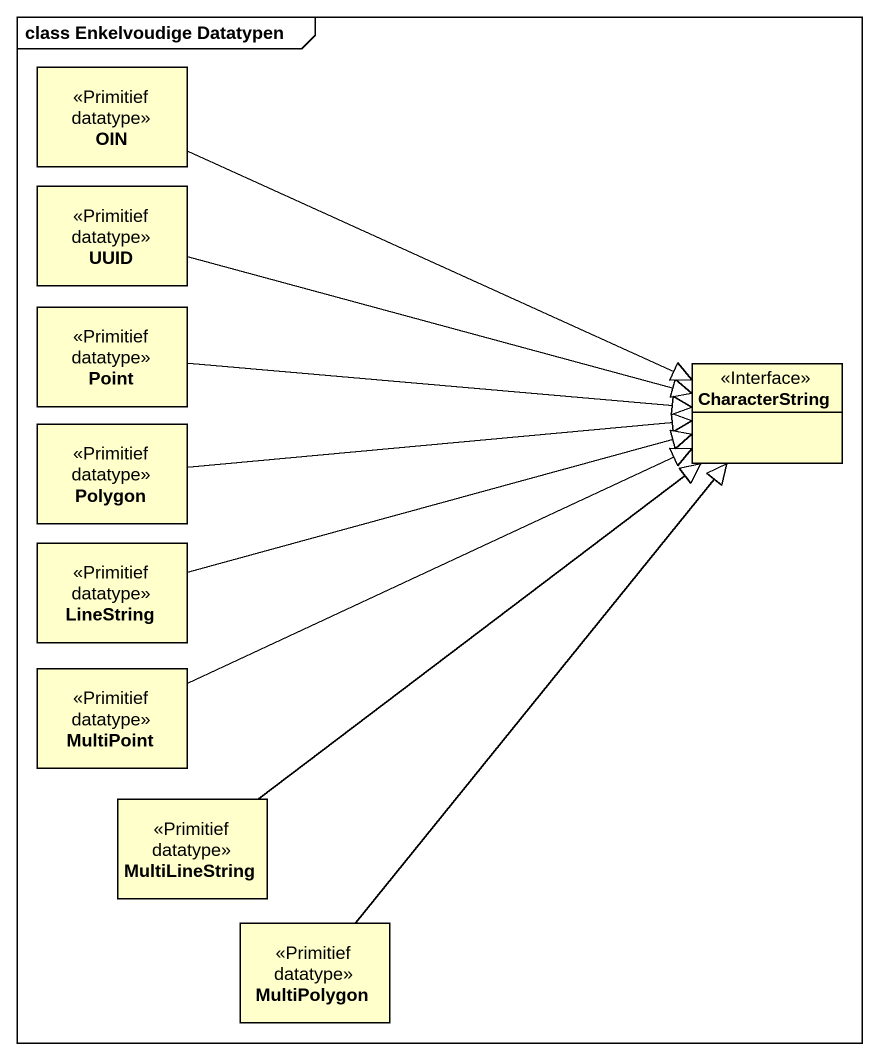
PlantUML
@startuml
mainframe class Enkelvoudige Datatypen
hide circle
hide empty members
class OIN <<Primitief datatype>>
class UUID <<Primitief datatype>>
class Point <<Primitief datatype>>
class CharacterString <<Interface>>
class Polygon <<Primitief datatype>>
class LineString <<Primitief datatype>>
class MultiPoint <<Primitief datatype>>
class MultiLineString <<Primitief datatype>>
class MultiPolygon <<Primitief datatype>>
OIN -right-|> CharacterString
UUID -right-|> CharacterString
Point -right-|> CharacterString
Polygon -right-|> CharacterString
LineString -right-|> CharacterString
MultiPoint -right-|> CharacterString
MultiLineString -up-|> CharacterString
MultiPolygon -up-|> CharacterString
@enduml
